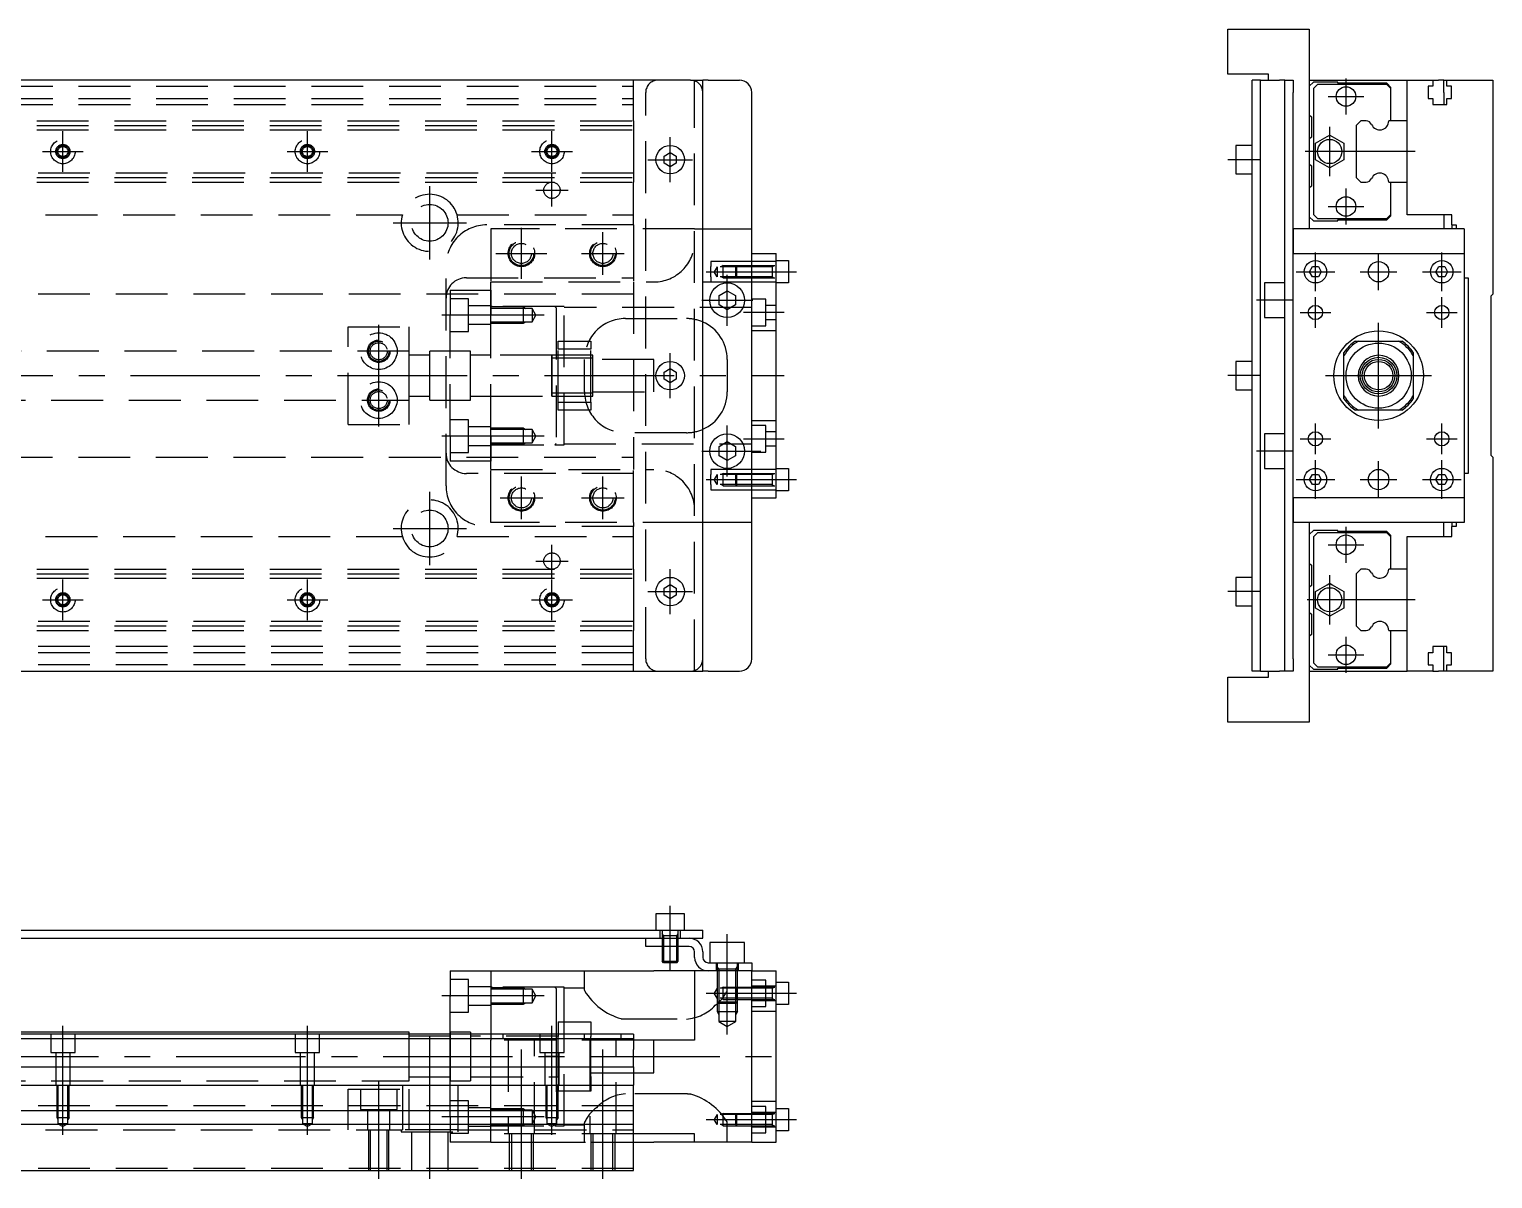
# Model space of a CAD drawing. Extents: x -94 to 671, y -24 to 282.
# Drawn here: x 311.7 to 670.8, y -2 to 280.1 of the extents above; entities that cross this region are included whole.
import ezdxf

# ---------------------------------------------------------------- set-up
doc = ezdxf.new("R2010")
doc.units = 0
doc.linetypes.add('CENTER', pattern=[50.8, 31.75, -6.35, 6.35, -6.35])
doc.linetypes.add('DASHED', pattern=[19.05, 12.7, -6.35])
doc.layers.get('0').update_dxf_attribs({"linetype": 'CONTINUOUS'})
doc.layers.add('CENTER', color=1, linetype='CENTER')

msp = doc.modelspace()

# ---------------------------------------------------------------- linework, layer by layer
at = {"color": 7, "linetype": 'CONTINUOUS'}
for p, q in [((605.82, 269.07), (605.82, 280.07)), ((605.82, 280.07), (625.82, 280.07)), ((625.82, 280.07), (625.82, 231.07)), ((474, 267.57), (-14, 267.57)), ((474, 267.57), (477, 267.57)), ((477, 264.57), (477, 267.57)), ((478.33, 267.57), (477, 267.57)), ((478.33, 267.57), (486, 267.57)), ((615.82, 269.07), (605.82, 269.07)), ((613.82, 267.57), (611.82, 267.57)), ((611.82, 264.57), (611.82, 267.57)), ((613.82, 267.57), (617.15, 267.57)), ((613.82, 264.57), (613.82, 267.57)), ((615.82, 267.57), (615.82, 269.07)), ((617.15, 267.57), (618.49, 267.57)), ((619.82, 267.57), (618.49, 267.57)), ((619.82, 267.57), (621.82, 267.57)), ((619.82, 264.57), (619.82, 267.57)), ((621.82, 267.57), (621.82, 264.57)), ((625.82, 267.57), (649.82, 267.57)), ((626.81, 267.07), (625.82, 266.08)), ((632.82, 267.07), (626.81, 267.07)), ((627.81, 266.52), (626.82, 265.53)), ((644.82, 266.52), (627.81, 266.52)), ((632.82, 266.82), (632.82, 267.07)), ((644.82, 266.82), (632.82, 266.82)), ((645.82, 265.82), (644.82, 266.82)), ((645.82, 265.52), (644.82, 266.52)), ((645.82, 265.52), (645.82, 265.82)), ((649.82, 267.57), (656.12, 267.57)), ((649.82, 257.57), (649.82, 267.57)), ((656.12, 266.07), (654.97, 266.07)), ((654.97, 266.07), (654.97, 263.07)), ((656.12, 267.57), (656.12, 266.07)), ((656.12, 267.57), (657.49, 267.57)), ((658.82, 267.57), (657.49, 267.57)), ((658.82, 267.57), (659.52, 267.57)), ((658.82, 264.57), (658.82, 267.57)), ((659.52, 267.57), (670.82, 267.57)), ((659.52, 266.07), (659.52, 267.57)), ((660.67, 266.07), (659.52, 266.07)), ((660.67, 263.07), (660.67, 266.07)), ((670.82, 267.57), (670.82, 215.07)), ((477, 125.57), (477, 264.57)), ((489, 125.57), (489, 264.57)), ((611.82, 125.57), (611.82, 264.57)), ((613.82, 125.57), (613.82, 264.57)), ((619.82, 125.57), (619.82, 264.57)), ((621.82, 231.07), (621.82, 264.57)), ((626.82, 265.53), (626.82, 234.61)), ((645.82, 257.57), (645.82, 265.52)), ((654.97, 263.07), (656.12, 263.07)), ((656.12, 263.07), (656.12, 261.57)), ((658.82, 264.57), (658.82, 261.57)), ((659.52, 263.07), (660.67, 263.07)), ((659.52, 261.57), (659.52, 263.07)), ((625.82, 259.07), (626.32, 258.57)), ((626.32, 258.57), (626.32, 253.57)), ((656.12, 261.57), (659.52, 261.57)), ((638.44, 257.57), (637.32, 256.45)), ((637.32, 256.45), (637.32, 243.69)), ((639.73, 257.57), (638.44, 257.57)), ((649.82, 257.57), (645.31, 257.57)), ((649.82, 242.57), (649.82, 257.57)), ((649.82, 242.57), (649.82, 257.57)), ((607.82, 251.57), (607.82, 248.07)), ((611.82, 251.57), (607.82, 251.57)), ((626.32, 253.57), (625.82, 253.07)), ((627.32, 252.09), (627.91, 252.43)), ((627.32, 251.41), (627.32, 252.09)), ((627.32, 248.73), (627.32, 251.41)), ((627.91, 252.43), (630.23, 253.76)), ((630.23, 253.76), (630.82, 254.11)), ((630.82, 254.11), (631.41, 253.76)), ((631.41, 253.76), (633.72, 252.43)), ((633.72, 252.43), (634.31, 252.09)), ((634.31, 252.09), (634.31, 251.41)), ((634.31, 251.41), (634.31, 248.73)), ((467.5, 248.94), (469, 249.8)), ((467.5, 247.2), (467.5, 248.94)), ((469, 249.8), (470.5, 248.94)), ((470.5, 248.94), (470.5, 247.2)), ((607.82, 248.07), (607.82, 244.57)), ((627.32, 248.05), (627.32, 248.73)), ((627.91, 247.71), (627.32, 248.05)), ((634.31, 248.05), (633.72, 247.71)), ((634.31, 248.73), (634.31, 248.05)), ((469, 246.34), (467.5, 247.2)), ((470.5, 247.2), (469, 246.34)), ((607.82, 244.57), (611.82, 244.57)), ((625.82, 247.07), (626.32, 246.57)), ((626.32, 246.57), (626.32, 241.57)), ((630.23, 246.38), (627.91, 247.71)), ((630.82, 246.03), (630.23, 246.38)), ((631.41, 246.38), (630.82, 246.03)), ((633.72, 247.71), (631.41, 246.38)), ((626.32, 241.57), (625.82, 241.07)), ((637.32, 243.69), (638.44, 242.57)), ((638.44, 242.57), (639.73, 242.57)), ((645.31, 242.57), (649.82, 242.57)), ((645.82, 234.62), (645.82, 242.57)), ((649.82, 234.57), (649.82, 242.57)), ((625.82, 234.06), (626.81, 233.07)), ((626.82, 234.61), (627.81, 233.62)), ((627.81, 233.62), (644.82, 233.62)), ((644.82, 233.62), (645.82, 234.62)), ((644.82, 233.32), (645.82, 234.32)), ((645.82, 234.32), (645.82, 234.62)), ((660.82, 234.57), (649.82, 234.57)), ((658.82, 234.57), (658.82, 231.07)), ((660.82, 232.07), (660.82, 234.57)), ((663.82, 231.07), (621.82, 231.07)), ((621.82, 225.07), (621.82, 231.07)), ((621.82, 231.07), (621.82, 225.07)), ((626.81, 233.07), (632.82, 233.07)), ((632.82, 233.32), (644.82, 233.32)), ((632.82, 233.07), (632.82, 233.32)), ((660.82, 232.07), (661.82, 232.07)), ((660.82, 232.07), (660.82, 231.07)), ((661.82, 232.07), (661.82, 231.07)), ((663.82, 231.07), (663.82, 225.07)), ((489, 225.07), (495, 225.07)), ((495, 165.07), (495, 225.07)), ((495, 223.32), (498, 223.32)), ((498, 223.32), (498, 217.82)), ((621.82, 165.07), (621.82, 225.07)), ((621.82, 225.07), (663.82, 225.07)), ((663.82, 225.07), (663.82, 165.07)), ((625.88, 220.57), (626.6, 221.82)), ((626.6, 219.32), (625.88, 220.57)), ((626.6, 221.82), (628.04, 221.82)), ((628.04, 219.32), (626.6, 219.32)), ((628.04, 221.82), (628.76, 220.57)), ((628.76, 220.57), (628.04, 219.32)), ((656.88, 220.57), (657.6, 221.82)), ((657.6, 219.32), (656.88, 220.57)), ((657.6, 221.82), (659.04, 221.82)), ((659.04, 219.32), (657.6, 219.32)), ((659.04, 221.82), (659.76, 220.57)), ((659.76, 220.57), (659.04, 219.32)), ((663.82, 219.07), (664.82, 219.07)), ((664.82, 219.07), (664.82, 171.07)), ((481, 214.72), (483, 215.88)), ((483, 215.88), (485, 214.72)), ((498, 217.82), (495, 217.82)), ((614.82, 217.82), (614.82, 213.57)), ((619.82, 217.82), (614.82, 217.82)), ((481, 212.42), (481, 214.72)), ((483, 211.26), (481, 212.42)), ((485, 212.42), (483, 211.26)), ((485, 214.72), (485, 212.42)), ((614.82, 213.57), (614.82, 209.32)), ((670.32, 214.57), (670.82, 215.07)), ((670.32, 214.57), (670.32, 175.57)), ((614.82, 209.32), (619.82, 209.32)), ((637.15, 203.57), (637.91, 203.57)), ((637.91, 203.57), (647.73, 203.57)), ((647.73, 203.57), (648.49, 203.57)), ((607.82, 198.57), (607.82, 195.07)), ((611.82, 198.57), (607.82, 198.57)), ((634.32, 199.98), (634.32, 200.74)), ((634.32, 190.16), (634.32, 199.98)), ((651.32, 200.74), (651.32, 199.98)), ((651.32, 199.98), (651.32, 190.16)), ((467.5, 195.94), (469, 196.8)), ((467.5, 194.2), (467.5, 195.94)), ((469, 193.34), (467.5, 194.2)), ((469, 196.8), (470.5, 195.94)), ((470.5, 194.2), (469, 193.34)), ((470.5, 195.94), (470.5, 194.2)), ((607.82, 195.07), (607.82, 191.57)), ((607.82, 191.57), (611.82, 191.57)), ((634.32, 189.4), (634.32, 190.16)), ((651.32, 190.16), (651.32, 189.4)), ((637.91, 186.57), (637.15, 186.57)), ((647.73, 186.57), (637.91, 186.57)), ((648.49, 186.57), (647.73, 186.57)), ((619.82, 180.82), (614.82, 180.82)), ((614.82, 180.82), (614.82, 176.57)), ((481, 177.72), (483, 178.88)), ((481, 175.42), (481, 177.72)), ((483, 178.88), (485, 177.72)), ((485, 177.72), (485, 175.42)), ((614.82, 176.57), (614.82, 172.32)), ((483, 174.26), (481, 175.42)), ((485, 175.42), (483, 174.26)), ((670.82, 175.07), (670.32, 175.57)), ((670.82, 175.07), (670.82, 122.57)), ((495, 172.32), (498, 172.32)), ((498, 172.32), (498, 166.82)), ((614.82, 172.32), (619.82, 172.32)), ((625.88, 169.57), (626.6, 170.82)), ((626.6, 168.32), (625.88, 169.57)), ((626.6, 170.82), (628.04, 170.82)), ((628.04, 170.82), (628.76, 169.57)), ((628.76, 169.57), (628.04, 168.32)), ((656.88, 169.57), (657.6, 170.82)), ((657.6, 168.32), (656.88, 169.57)), ((657.6, 170.82), (659.04, 170.82)), ((659.04, 170.82), (659.76, 169.57)), ((659.76, 169.57), (659.04, 168.32)), ((664.82, 171.07), (663.82, 171.07)), ((498, 166.82), (495, 166.82)), ((628.04, 168.32), (626.6, 168.32)), ((659.04, 168.32), (657.6, 168.32)), ((489, 165.07), (495, 165.07)), ((663.82, 165.07), (621.82, 165.07)), ((621.82, 159.07), (621.82, 165.07)), ((621.82, 165.07), (621.82, 159.07)), ((663.82, 165.07), (663.82, 159.07)), ((621.82, 125.57), (621.82, 159.07)), ((663.82, 159.07), (621.82, 159.07)), ((625.82, 159.07), (625.82, 110.07)), ((658.82, 155.57), (658.82, 159.07)), ((660.82, 159.07), (660.82, 158.07)), ((660.82, 155.57), (660.82, 158.07)), ((661.82, 158.07), (660.82, 158.07)), ((661.82, 159.07), (661.82, 158.07)), ((626.81, 157.07), (625.82, 156.08)), ((632.82, 157.07), (626.81, 157.07)), ((627.81, 156.52), (626.82, 155.53)), ((626.82, 155.53), (626.82, 124.61)), ((644.82, 156.52), (627.81, 156.52)), ((632.82, 156.82), (632.82, 157.07)), ((644.82, 156.82), (632.82, 156.82)), ((645.82, 155.82), (644.82, 156.82)), ((645.82, 155.52), (644.82, 156.52)), ((645.82, 155.52), (645.82, 155.82)), ((645.82, 147.57), (645.82, 155.52)), ((649.82, 155.57), (660.82, 155.57)), ((649.82, 147.57), (649.82, 155.57)), ((625.82, 149.07), (626.32, 148.57)), ((626.32, 148.57), (626.32, 143.57)), ((638.44, 147.57), (637.32, 146.45)), ((639.73, 147.57), (638.44, 147.57)), ((649.82, 147.57), (645.31, 147.57)), ((649.82, 132.57), (649.82, 147.57)), ((649.82, 132.57), (649.82, 147.57)), ((467.5, 142.94), (469, 143.8)), ((469, 143.8), (470.5, 142.94)), ((607.82, 145.57), (607.82, 142.07)), ((611.82, 145.57), (607.82, 145.57)), ((627.91, 142.43), (630.23, 143.76)), ((630.23, 143.76), (630.82, 144.11)), ((630.82, 144.11), (631.41, 143.76)), ((631.41, 143.76), (633.72, 142.43)), ((637.32, 146.45), (637.32, 133.69)), ((467.5, 141.2), (467.5, 142.94)), ((469, 140.34), (467.5, 141.2)), ((470.5, 141.2), (469, 140.34)), ((470.5, 142.94), (470.5, 141.2)), ((607.82, 142.07), (607.82, 138.57)), ((626.32, 143.57), (625.82, 143.07)), ((627.32, 142.09), (627.91, 142.43)), ((627.32, 141.41), (627.32, 142.09)), ((627.32, 138.73), (627.32, 141.41)), ((633.72, 142.43), (634.31, 142.09)), ((634.31, 142.09), (634.31, 141.41)), ((634.31, 141.41), (634.31, 138.73)), ((607.82, 138.57), (611.82, 138.57)), ((625.82, 137.07), (626.32, 136.57)), ((626.32, 136.57), (626.32, 131.57)), ((627.32, 138.05), (627.32, 138.73)), ((627.91, 137.71), (627.32, 138.05)), ((630.23, 136.38), (627.91, 137.71)), ((633.72, 137.71), (631.41, 136.38)), ((634.31, 138.05), (633.72, 137.71)), ((634.31, 138.73), (634.31, 138.05)), ((630.82, 136.03), (630.23, 136.38)), ((631.41, 136.38), (630.82, 136.03)), ((637.32, 133.69), (638.44, 132.57)), ((626.32, 131.57), (625.82, 131.07)), ((638.44, 132.57), (639.73, 132.57)), ((645.31, 132.57), (649.82, 132.57)), ((645.82, 124.62), (645.82, 132.57)), ((649.82, 122.57), (649.82, 132.57)), ((656.12, 127.07), (654.97, 127.07)), ((654.97, 127.07), (654.97, 124.07)), ((656.12, 128.57), (656.12, 127.07)), ((659.52, 128.57), (656.12, 128.57)), ((658.82, 125.57), (658.82, 128.57)), ((659.52, 127.07), (659.52, 128.57)), ((660.67, 127.07), (659.52, 127.07)), ((660.67, 124.07), (660.67, 127.07)), ((-14, 122.57), (474, 122.57)), ((474, 122.57), (477, 122.57)), ((477, 122.57), (477, 125.57)), ((478.33, 122.57), (477, 122.57)), ((478.33, 122.57), (486, 122.57)), ((611.82, 122.57), (611.82, 125.57)), ((613.82, 122.57), (611.82, 122.57)), ((613.82, 122.57), (613.82, 125.57)), ((613.82, 122.57), (617.15, 122.57)), ((615.82, 121.07), (615.82, 122.57)), ((617.15, 122.57), (618.49, 122.57)), ((619.82, 122.57), (618.49, 122.57)), ((619.82, 122.57), (619.82, 125.57)), ((621.82, 122.57), (619.82, 122.57)), ((621.82, 125.57), (621.82, 122.57)), ((625.82, 124.06), (626.81, 123.07)), ((625.82, 122.57), (649.82, 122.57)), ((626.81, 123.07), (632.82, 123.07)), ((626.82, 124.61), (627.81, 123.62)), ((627.81, 123.62), (644.82, 123.62)), ((632.82, 123.32), (644.82, 123.32)), ((632.82, 123.07), (632.82, 123.32)), ((644.82, 123.62), (645.82, 124.62)), ((644.82, 123.32), (645.82, 124.32)), ((645.82, 124.32), (645.82, 124.62)), ((656.12, 122.57), (649.82, 122.57)), ((654.97, 124.07), (656.12, 124.07)), ((656.12, 124.07), (656.12, 122.57)), ((656.12, 122.57), (657.49, 122.57)), ((658.82, 122.57), (657.49, 122.57)), ((658.82, 122.57), (658.82, 125.57)), ((659.52, 122.57), (658.82, 122.57)), ((659.52, 122.57), (659.52, 124.07)), ((659.52, 124.07), (660.67, 124.07)), ((670.82, 122.57), (659.52, 122.57)), ((605.82, 110.07), (605.82, 121.07)), ((605.82, 121.07), (615.82, 121.07)), ((625.82, 110.07), (605.82, 110.07)), ((472.5, 63), (465.5, 63)), ((465.5, 63), (465.5, 59)), ((472.5, 59), (472.5, 63)), ((305, 59), (474, 59)), ((474, 59), (477, 59)), ((477, 57), (477, 59)), ((305, 57), (466, 57)), ((463, 55), (463, 57)), ((466, 55), (463, 55)), ((466, 57), (473.67, 57)), ((466, 57), (473.67, 57)), ((473.67, 55), (466, 55)), ((467, 55), (467, 51.38)), ((471, 51.38), (471, 55)), ((473.67, 57), (474, 57)), ((474, 57), (477, 57)), ((478.75, 56), (478.75, 51)), ((487.25, 56), (478.75, 56)), ((487.25, 51), (487.25, 56)), ((467, 51.38), (471, 51.38)), ((467.38, 51), (467, 51.38)), ((470.62, 51), (467.38, 51)), ((470.62, 51), (471, 51.38)), ((475, 52.33), (475, 53.67)), ((477, 53.67), (477, 52.33)), ((478.33, 51), (486, 51)), ((486, 51), (489, 51)), ((489, 51), (489, 49)), ((415, 49), (415.34, 49)), ((415, 49), (415, 42.75)), ((415.34, 49), (424.66, 49)), ((424.66, 49), (425, 49)), ((425, 49), (425, 33.5)), ((425, 49), (465, 49)), ((475, 49), (465, 49)), ((475, 49), (475, 32)), ((478.33, 49), (475, 49)), ((486, 49), (478.33, 49)), ((486, 49), (478.33, 49)), ((489, 49), (486, 49)), ((489, 49), (486, 49)), ((489, 7), (489, 49)), ((489, 49), (495, 49)), ((495, 7), (495, 49)), ((495, 46.25), (498, 46.25)), ((498, 46.25), (498, 40.75)), ((415, 33.5), (415, 42.75)), ((498, 40.75), (495, 40.75)), ((405, 34), (300.5, 34)), ((460, 33.5), (300.5, 33.5)), ((300.5, 32.38), (460, 32.38)), ((405, 33.5), (405, 34)), ((460, 33.5), (460, 32.38)), ((460, 32.38), (460, 31.09)), ((475, 32), (460, 32)), ((460, 32), (460, 31.09)), ((460, 31.09), (460, 29.72)), ((460, 31.09), (460, 29.72)), ((460, 25.5), (460, 29.72)), ((460, 25.5), (460, 29.72)), ((300.5, 25.5), (460, 25.5)), ((460, 25.5), (460, 21)), ((460, 25.5), (460, 21)), ((0, 21), (460, 21)), ((460, 14.7), (460, 21)), ((460, 14.7), (460, 21)), ((460, 14.7), (0, 14.7)), ((460, 11.3), (460, 14.7)), ((460, 7), (460, 14.7)), ((495, 15.25), (498, 15.25)), ((498, 15.25), (498, 9.75)), ((460, 11.3), (0, 11.3)), ((460, 0), (460, 11.3)), ((475, 9), (460, 9)), ((475, 7), (475, 9)), ((498, 9.75), (495, 9.75)), ((460, 7), (465, 7)), ((475, 7), (465, 7)), ((489, 7), (475, 7)), ((489, 7), (495, 7)), ((0, 0), (460, 0))]:
    msp.add_line(p, q, dxfattribs=at)
at = {"color": 3, "linetype": 'DASHED'}
for p, q in [((0, 266.07), (460, 266.07)), ((460, 257.57), (460, 267.57)), ((475, 122.57), (475, 267.57)), ((0, 263.07), (460, 263.07)), ((463, 125.57), (463, 264.57)), ((0, 261.57), (460, 261.57)), ((275.5, 257.57), (460, 257.57)), ((275.5, 256.45), (460, 256.45)), ((275.5, 255.37), (460, 255.37)), ((460, 257.57), (460, 256.45)), ((460, 256.45), (460, 243.69)), ((460, 244.77), (275.5, 244.77)), ((275.5, 243.69), (460, 243.69)), ((275.5, 242.57), (460, 242.57)), ((460, 243.69), (460, 242.57)), ((460, 234.57), (460, 242.57)), ((296.71, 234.57), (403.29, 234.57)), ((416.71, 234.57), (460, 234.57)), ((460, 232.07), (460, 234.57)), ((460, 232.07), (424, 232.07)), ((475, 231.07), (425, 231.07)), ((425, 231.07), (425, 218.07)), ((460, 232.07), (460, 231.07)), ((460, 231.07), (460, 218.07)), ((475, 231.07), (477, 231.07)), ((477, 231.07), (489, 231.07)), ((489, 223.07), (479, 223.07)), ((479, 223.07), (479, 221.82)), ((495, 223.07), (489, 223.07)), ((414, 168.07), (414, 222.07)), ((419, 219.07), (460, 219.07)), ((479, 219.32), (479, 221.82)), ((479, 219.32), (479, 218.07)), ((480.5, 221.8), (479.79, 220.57)), ((480.5, 219.34), (479.79, 220.57)), ((494, 221.8), (480.5, 221.8)), ((480.5, 221.8), (480.5, 219.34)), ((494, 219.34), (480.5, 219.34)), ((482, 222.07), (481.53, 221.8)), ((482, 219.07), (481.53, 219.34)), ((482, 222.07), (495, 222.07)), ((482, 219.07), (482, 222.07)), ((482, 219.07), (495, 219.07)), ((485, 221.8), (485.27, 222.07)), ((485, 221.8), (485, 219.34)), ((485, 219.34), (485.27, 219.07)), ((485.27, 222.07), (485.27, 219.07)), ((494, 221.8), (494.47, 222.07)), ((494, 222.07), (494, 219.07)), ((494, 219.34), (494.47, 219.07)), ((415, 216.07), (415, 209.82)), ((415, 216.07), (415.34, 216.07)), ((415.34, 216.07), (424.66, 216.07)), ((424.66, 216.07), (425, 216.07)), ((425, 218.07), (465, 218.07)), ((425, 209.82), (425, 218.07)), ((425, 216.07), (425, 209.82)), ((460, 218.07), (460, 172.07)), ((477, 218.07), (489, 218.07)), ((479, 218.07), (489, 218.07)), ((489, 218.07), (495, 218.07)), ((460, 215.07), (76.14, 215.07)), ((419.5, 213.92), (415, 213.92)), ((419.5, 205.92), (419.5, 213.92)), ((425, 212.17), (419.5, 212.17)), ((425.3, 212.07), (425, 212.07)), ((431.15, 211.92), (425, 211.92)), ((431.15, 211.92), (425, 211.92)), ((440.66, 212.07), (425.3, 212.07)), ((440.66, 212.07), (425.3, 212.07)), ((433, 211.92), (431.15, 211.92)), ((433, 207.92), (433, 211.92)), ((433, 211.92), (433.61, 211.57)), ((441, 211.73), (440.66, 212.07)), ((443, 212.07), (440.66, 212.07)), ((443, 178.07), (443, 212.07)), ((492.5, 213.82), (489, 213.82)), ((492.5, 207.32), (492.5, 213.82)), ((495, 212.32), (492.5, 212.32)), ((415, 180.32), (415, 209.82)), ((431.5, 211.57), (425, 211.57)), ((425, 180.32), (425, 209.82)), ((425, 180.32), (425, 209.82)), ((425, 208.27), (431.5, 208.27)), ((433, 211.57), (431.5, 211.57)), ((431.5, 208.27), (433, 208.27)), ((435.1, 211.57), (433, 211.57)), ((433, 207.92), (433.61, 208.27)), ((433, 208.27), (435.1, 208.27)), ((435.1, 211.57), (435.1, 209.92)), ((436.05, 209.92), (435.1, 211.57)), ((435.1, 209.92), (435.1, 208.27)), ((435.1, 208.27), (436.05, 209.92)), ((441, 211.73), (441, 178.41)), ((489, 211.82), (443, 211.82)), ((458, 209.07), (473, 209.07)), ((492.5, 208.82), (495, 208.82)), ((390, 207.07), (405, 207.07)), ((390, 183.07), (390, 207.07)), ((405, 201.07), (405, 207.07)), ((415, 205.92), (419.5, 205.92)), ((419.5, 207.67), (425, 207.67)), ((425, 207.92), (431.15, 207.92)), ((425, 207.92), (431.15, 207.92)), ((431.15, 207.92), (433, 207.92)), ((489, 207.32), (492.5, 207.32)), ((495, 206.07), (489, 206.07)), ((441.5, 203.57), (449.5, 203.57)), ((441.5, 201.57), (441.5, 203.57)), ((449.5, 201.57), (441.5, 201.57)), ((441.5, 188.57), (441.5, 201.57)), ((449.5, 203.57), (449.5, 201.57)), ((449.5, 188.57), (449.5, 201.57)), ((405, 201.07), (260, 201.07)), ((405, 195.07), (405, 201.07)), ((410, 200.07), (405, 200.07)), ((410, 198.39), (410, 201.07)), ((420, 201.07), (410, 201.07)), ((410, 195.07), (410, 198.39)), ((420, 195.07), (420, 201.07)), ((425, 200.07), (420, 200.07)), ((440.01, 200.07), (425, 200.07)), ((441, 200.07), (440, 200.07)), ((440, 190.07), (440, 200.07)), ((440, 200.07), (440, 199.51)), ((440, 199.51), (440, 200.07)), ((440, 199.32), (440, 200.07)), ((440, 199.51), (440, 190.63)), ((441, 199.32), (440, 199.32)), ((440, 199.32), (440, 190.82)), ((442.05, 200.07), (441, 200.07)), ((442, 199.32), (441, 199.32)), ((444.5, 199.32), (442, 199.32)), ((444.5, 200.07), (442.05, 200.07)), ((449.5, 200.07), (444.5, 200.07)), ((449.5, 199.32), (444.5, 199.32)), ((448, 191.07), (448, 199.07)), ((450, 200.07), (449.5, 200.07)), ((450, 199.32), (449.5, 199.32)), ((450, 195.07), (450, 200.07)), ((465, 199.07), (450, 199.07)), ((465, 195.07), (465, 199.07)), ((483, 199.07), (483, 191.07)), ((405, 189.07), (405, 195.07)), ((410, 191.75), (410, 195.07)), ((420, 189.07), (420, 195.07)), ((450, 190.07), (450, 195.07)), ((465, 191.07), (465, 195.07)), ((410, 189.07), (410, 191.75)), ((440, 190.82), (441, 190.82)), ((440, 190.07), (440, 190.82)), ((440, 190.63), (440, 190.07)), ((440, 190.07), (440, 190.63)), ((441, 190.82), (442, 190.82)), ((442, 190.82), (444.5, 190.82)), ((444.5, 190.82), (449.5, 190.82)), ((449.5, 190.82), (450, 190.82)), ((450, 191.07), (465, 191.07)), ((260, 189.07), (405, 189.07)), ((405, 190.07), (410, 190.07)), ((405, 183.07), (405, 189.07)), ((410, 189.07), (420, 189.07)), ((420, 190.07), (425, 190.07)), ((425, 190.07), (440.01, 190.07)), ((440, 190.07), (441, 190.07)), ((441, 190.07), (442.05, 190.07)), ((441.5, 188.57), (449.5, 188.57)), ((441.5, 186.57), (441.5, 188.57)), ((442.05, 190.07), (444.5, 190.07)), ((444.5, 190.07), (449.5, 190.07)), ((449.5, 190.07), (450, 190.07)), ((449.5, 188.57), (449.5, 186.57)), ((419.5, 184.22), (415, 184.22)), ((419.5, 176.22), (419.5, 184.22)), ((449.5, 186.57), (441.5, 186.57)), ((489, 184.07), (495, 184.07)), ((390, 183.07), (405, 183.07)), ((415, 180.32), (415, 174.07)), ((425, 182.47), (419.5, 182.47)), ((431.15, 182.22), (425, 182.22)), ((431.15, 182.22), (425, 182.22)), ((431.5, 181.87), (425, 181.87)), ((425, 180.32), (425, 174.07)), ((425, 172.07), (425, 180.32)), ((433, 182.22), (431.15, 182.22)), ((433, 181.87), (431.5, 181.87)), ((433, 178.22), (433, 182.22)), ((433, 182.22), (433.61, 181.87)), ((435.1, 181.87), (433, 181.87)), ((435.1, 181.87), (435.1, 180.22)), ((436.05, 180.22), (435.1, 181.87)), ((435.1, 180.22), (435.1, 178.57)), ((435.1, 178.57), (436.05, 180.22)), ((473, 181.07), (458, 181.07)), ((492.5, 182.82), (489, 182.82)), ((492.5, 176.32), (492.5, 182.82)), ((495, 181.32), (492.5, 181.32)), ((415, 176.22), (419.5, 176.22)), ((419.5, 177.97), (425, 177.97)), ((425, 178.57), (431.5, 178.57)), ((425, 178.22), (431.15, 178.22)), ((425, 178.22), (431.15, 178.22)), ((425, 178.07), (425.3, 178.07)), ((425.3, 178.07), (440.66, 178.07)), ((425.3, 178.07), (440.66, 178.07)), ((431.15, 178.22), (433, 178.22)), ((431.5, 178.57), (433, 178.57)), ((433, 178.22), (433.61, 178.57)), ((433, 178.57), (435.1, 178.57)), ((440.66, 178.07), (441, 178.41)), ((440.66, 178.07), (443, 178.07)), ((443, 178.32), (489, 178.32)), ((489, 176.32), (492.5, 176.32)), ((492.5, 177.82), (495, 177.82)), ((76.14, 175.07), (460, 175.07)), ((415.34, 174.07), (415, 174.07)), ((424.66, 174.07), (415.34, 174.07)), ((425, 174.07), (424.66, 174.07)), ((460, 171.07), (419, 171.07)), ((425, 172.07), (465, 172.07)), ((425, 159.07), (425, 172.07)), ((460, 159.07), (460, 172.07)), ((489, 172.07), (479, 172.07)), ((479, 172.07), (479, 170.82)), ((479, 168.32), (479, 170.82)), ((480.5, 170.8), (479.79, 169.57)), ((480.5, 168.34), (479.79, 169.57)), ((494, 170.8), (480.5, 170.8)), ((480.5, 170.8), (480.5, 168.34)), ((482, 171.07), (481.53, 170.8)), ((482, 171.07), (495, 171.07)), ((482, 168.07), (482, 171.07)), ((485, 170.8), (485.27, 171.07)), ((485, 170.8), (485, 168.34)), ((485.27, 171.07), (485.27, 168.07)), ((495, 172.07), (489, 172.07)), ((494, 170.8), (494.47, 171.07)), ((494, 171.07), (494, 168.07)), ((479, 168.32), (479, 167.07)), ((479, 167.07), (489, 167.07)), ((494, 168.34), (480.5, 168.34)), ((482, 168.07), (481.53, 168.34)), ((482, 168.07), (495, 168.07)), ((485, 168.34), (485.27, 168.07)), ((489, 167.07), (495, 167.07)), ((494, 168.34), (494.47, 168.07)), ((460, 158.07), (424, 158.07)), ((475, 159.07), (425, 159.07)), ((460, 159.07), (460, 158.07)), ((460, 155.57), (460, 158.07)), ((477, 159.07), (475, 159.07)), ((489, 159.07), (477, 159.07)), ((296.71, 155.57), (403.29, 155.57)), ((416.71, 155.57), (460, 155.57)), ((460, 147.57), (460, 155.57)), ((275.5, 147.57), (460, 147.57)), ((460, 147.57), (460, 146.45)), ((275.5, 146.45), (460, 146.45)), ((275.5, 145.37), (460, 145.37)), ((460, 146.45), (460, 133.69)), ((460, 134.77), (275.5, 134.77)), ((275.5, 133.69), (460, 133.69)), ((460, 133.69), (460, 132.57)), ((275.5, 132.57), (460, 132.57)), ((460, 122.57), (460, 132.57)), ((460, 128.57), (0, 128.57)), ((460, 127.07), (0, 127.07)), ((460, 124.07), (0, 124.07)), ((466.5, 59), (466.5, 57)), ((467, 59), (467, 57.6)), ((467.38, 57.6), (467, 58.26)), ((471, 57.6), (467, 57.6)), ((471, 57.6), (467, 57.6)), ((469, 57.6), (467, 57.6)), ((467, 57.6), (467, 57.6)), ((467, 57.6), (467, 57)), ((467, 57.6), (467, 57.59)), ((467.38, 57.6), (467.38, 57)), ((470.62, 57.6), (471, 58.26)), ((470.62, 57), (470.62, 57.6)), ((471, 57.6), (471, 59)), ((471, 57), (471, 57.6)), ((471, 57.6), (471, 57.6)), ((471, 57.59), (471, 57.6)), ((471.5, 57), (471.5, 59)), ((467, 57), (467, 55)), ((467, 57), (467, 55)), ((467.38, 57), (467.38, 55)), ((470.62, 55), (470.62, 57)), ((471, 55), (471, 57)), ((471, 55), (471, 57)), ((480.25, 51), (480.25, 49)), ((480.5, 51), (480.5, 49.4)), ((485.5, 49.4), (485.5, 51)), ((485.75, 49), (485.75, 51)), ((419.5, 46.85), (415, 46.85)), ((419.5, 38.85), (419.5, 46.85)), ((448, 44.27), (448, 49)), ((480.9, 49.4), (480.5, 50.09)), ((483, 49.4), (480.5, 49.4)), ((485.5, 49.4), (480.5, 49.4)), ((485.5, 49.4), (480.5, 49.4)), ((480.5, 49.4), (480.5, 49)), ((480.5, 49.4), (480.5, 49.4)), ((480.5, 49.4), (480.5, 49.39)), ((480.5, 49), (480.5, 39)), ((480.9, 49.4), (480.9, 49)), ((480.9, 49), (480.9, 41)), ((483, 44.27), (483, 49)), ((485.1, 49.4), (485.5, 50.09)), ((485.1, 49), (485.1, 49.4)), ((485.1, 41), (485.1, 49)), ((485.5, 49.4), (485.5, 49.4)), ((485.5, 49), (485.5, 49.4)), ((485.5, 49.39), (485.5, 49.4)), ((485.5, 41.4), (485.5, 49)), ((492.5, 46.75), (489, 46.75)), ((492.5, 43.5), (492.5, 46.75)), ((425, 45.1), (419.5, 45.1)), ((425.3, 45), (425, 45)), ((431.15, 44.85), (425, 44.85)), ((431.15, 44.85), (425, 44.85)), ((431.5, 44.5), (425, 44.5)), ((440.66, 45), (425.3, 45)), ((433, 44.85), (431.15, 44.85)), ((433, 44.5), (431.5, 44.5)), ((433, 40.85), (433, 44.85)), ((433, 44.85), (433.61, 44.5)), ((435.1, 44.5), (433, 44.5)), ((435.1, 44.5), (435.1, 42.85)), ((436.05, 42.85), (435.1, 44.5)), ((443, 45), (440.66, 45)), ((441, 44.66), (440.66, 45)), ((441, 44.66), (441, 33.5)), ((443, 33.5), (443, 45)), ((448, 44.75), (443, 44.75)), ((448, 44.27), (448.01, 44.16)), ((448.01, 44.16), (448.03, 44.04)), ((480.5, 44.73), (479.79, 43.5)), ((480.5, 42.27), (479.79, 43.5)), ((480.5, 44.73), (480.5, 42.27)), ((494, 44.73), (480.5, 44.73)), ((480.5, 44.73), (480.5, 42.27)), ((482, 45), (481.53, 44.73)), ((482, 45), (495, 45)), ((482, 42), (482, 45)), ((482.99, 44.15), (483, 44.27)), ((485, 44.73), (485.27, 45)), ((485, 44.73), (485, 42.27)), ((485.27, 45), (485.27, 42)), ((495, 45.25), (489, 45.25)), ((492.5, 40.25), (492.5, 43.5)), ((494, 44.73), (494.47, 45)), ((494, 45), (494, 42)), ((419.5, 40.6), (425, 40.6)), ((425, 41.2), (431.5, 41.2)), ((425, 40.85), (431.15, 40.85)), ((425, 40.85), (431.15, 40.85)), ((431.15, 40.85), (433, 40.85)), ((431.5, 41.2), (433, 41.2)), ((433, 40.85), (433.61, 41.2)), ((433, 41.2), (435.1, 41.2)), ((435.1, 42.85), (435.1, 41.2)), ((435.1, 41.2), (436.05, 42.85)), ((494, 42.27), (480.5, 42.27)), ((480.5, 41.4), (485.5, 41.4)), ((480.5, 41.4), (480.9, 41)), ((485.1, 41), (480.9, 41)), ((480.9, 41), (480.9, 39)), ((482, 42), (481.53, 42.27)), ((482, 42), (495, 42)), ((485, 42.27), (485.27, 42)), ((485.1, 41), (485.5, 41.4)), ((485.1, 39), (485.1, 41)), ((485.5, 39), (485.5, 41.4)), ((489, 41.75), (495, 41.75)), ((489, 40.25), (492.5, 40.25)), ((494, 42.27), (494.47, 42)), ((415, 38.85), (419.5, 38.85)), ((441.5, 36.5), (441.9, 36.5)), ((441.5, 36.5), (441.5, 33.5)), ((441.9, 36.5), (449.5, 36.5)), ((448.1, 36.5), (448.5, 36.5)), ((449.5, 36.5), (449.5, 33.5)), ((458, 37.2), (473, 37.2)), ((480.5, 39), (480.9, 38.31)), ((480.5, 39), (485.5, 39)), ((480.9, 39), (480.9, 36.57)), ((480.9, 36.57), (483, 35.36)), ((483, 36.57), (480.9, 36.57)), ((483, 35.36), (485.1, 36.57)), ((485.1, 36.57), (483, 36.57)), ((485.5, 39), (485.1, 38.31)), ((485.1, 36.57), (485.1, 39)), ((495, 39), (489, 39)), ((317, 33.5), (317, 29)), ((323, 29), (323, 33.5)), ((377, 33.5), (377, 29)), ((383, 29), (383, 33.5)), ((405, 22), (405, 33.5)), ((410, 33), (405, 33)), ((410, 23), (410, 33)), ((415, 33), (410, 33)), ((420, 34), (415, 34)), ((415, 34), (415, 22)), ((415, 21), (415, 33.5)), ((420, 34), (420, 22)), ((420.2, 33), (420.15, 33)), ((441.5, 33), (420.2, 33)), ((425, 33.5), (425, 32)), ((428, 32.38), (428, 33.5)), ((429.25, 32.38), (429.25, 9)), ((435.75, 9), (435.75, 32.38)), ((437, 33.5), (437, 29)), ((441, 33.5), (441, 32)), ((441.5, 33.5), (441.5, 32.91)), ((441.5, 32), (441.5, 32.91)), ((443, 29), (443, 33.5)), ((443, 29), (443, 33.5)), ((448, 32.38), (448, 33.5)), ((449.25, 32.38), (449.25, 9)), ((449.5, 33.5), (449.5, 32.91)), ((449.5, 32), (449.5, 32.91)), ((455.75, 9), (455.75, 32.38)), ((457, 32.38), (457, 33.5)), ((317, 29), (323, 29)), ((318.25, 29), (318.25, 21)), ((321.75, 21), (321.75, 29)), ((377, 29), (383, 29)), ((378.25, 29), (378.25, 21)), ((381.75, 21), (381.75, 29)), ((460, 32), (425, 32)), ((425, 21), (425, 32)), ((429.25, 32), (429.25, 9)), ((437, 29), (443, 29)), ((438.25, 29), (438.25, 21)), ((441, 32), (441, 11.34)), ((441.5, 23.09), (441.5, 32)), ((441.75, 21), (441.75, 29)), ((449.5, 23.09), (449.5, 32)), ((465, 32), (449.5, 32)), ((455.75, 9), (455.75, 32)), ((465, 24), (465, 32)), ((440, 28), (438.5, 28)), ((438.62, 28), (438.5, 28)), ((438.5, 28), (438.5, 27.99)), ((438.5, 28), (438.5, 28)), ((440, 28), (438.62, 28)), ((441.5, 28), (440, 28)), ((441.38, 28), (440, 28)), ((441.5, 28), (441.38, 28)), ((441.5, 27.99), (441.5, 28)), ((441.5, 28), (441.5, 28)), ((443, 11), (443, 28)), ((260, 22), (405, 22)), ((405, 23), (410, 23)), ((410, 23), (415, 23)), ((415, 22), (420, 22)), ((420.15, 23), (420.2, 23)), ((420.2, 23), (441.75, 23)), ((441.5, 23.09), (441.5, 19.5)), ((449.5, 24), (460, 24)), ((449.5, 23.09), (449.5, 19.5)), ((460, 24), (465, 24)), ((318.5, 21), (318.5, 15.25)), ((318.5, 21), (318.5, 15.25)), ((318.77, 21), (318.77, 15)), ((321.23, 15), (321.23, 21)), ((321.5, 15.25), (321.5, 21)), ((321.5, 15.25), (321.5, 21)), ((378.5, 21), (378.5, 15.25)), ((378.5, 21), (378.5, 15.25)), ((378.77, 21), (378.77, 15)), ((381.23, 15), (381.23, 21)), ((381.5, 15.25), (381.5, 21)), ((381.5, 15.25), (381.5, 21)), ((390, 20), (405, 20)), ((390, 14.7), (390, 20)), ((393, 20), (393, 15)), ((402, 15), (402, 20)), ((403.29, 21), (403.29, 10)), ((405, 14.7), (405, 20)), ((415, 14.7), (415, 21)), ((417, 9.5), (417, 21)), ((425, 14.7), (425, 21)), ((438.25, 21), (441.75, 21)), ((438.5, 21), (438.5, 15.25)), ((438.5, 21), (438.5, 15.25)), ((438.77, 21), (438.77, 15)), ((441.5, 21), (441, 21)), ((441.23, 15), (441.23, 21)), ((441.5, 15.25), (441.5, 21)), ((441.5, 15.25), (441.5, 21)), ((449.5, 19.5), (441.5, 19.5)), ((441.9, 19.5), (441.75, 19.5)), ((448.5, 19.5), (448.1, 19.5)), ((473, 18.8), (458, 18.8)), ((460, 15.85), (0, 15.85)), ((318.5, 15.25), (318.5, 14.7)), ((318.5, 14.7), (318.5, 13)), ((318.77, 15), (318.77, 13)), ((321.23, 13), (321.23, 15)), ((321.5, 14.7), (321.5, 15.25)), ((321.5, 13), (321.5, 14.7)), ((378.5, 15.25), (378.5, 14.7)), ((378.5, 14.7), (378.5, 13)), ((378.77, 15), (378.77, 13)), ((381.23, 13), (381.23, 15)), ((381.5, 14.7), (381.5, 15.25)), ((381.5, 13), (381.5, 14.7)), ((390, 11.3), (390, 14.7)), ((393, 15), (402, 15)), ((394.75, 15), (394.75, 10)), ((400.25, 10), (400.25, 15)), ((405, 11.3), (405, 14.7)), ((419.5, 17.15), (415, 17.15)), ((415, 13.25), (415, 14.7)), ((419.5, 9.15), (419.5, 17.15)), ((425, 15.4), (419.5, 15.4)), ((431.15, 15.15), (425, 15.15)), ((431.15, 15.15), (425, 15.15)), ((431.5, 14.8), (425, 14.8)), ((425, 11.3), (425, 14.7)), ((433, 15.15), (431.15, 15.15)), ((433, 14.8), (431.5, 14.8)), ((433, 11.15), (433, 15.15)), ((433, 15.15), (433.61, 14.8)), ((435.1, 14.8), (433, 14.8)), ((435.1, 14.8), (435.1, 13.15)), ((436.05, 13.15), (435.1, 14.8)), ((438.5, 15.25), (438.5, 14.7)), ((438.5, 14.7), (438.5, 13)), ((438.77, 15), (438.77, 13)), ((441.23, 13), (441.23, 15)), ((441.5, 14.7), (441.5, 15.25)), ((441.5, 13), (441.5, 14.7)), ((489, 17), (495, 17)), ((492.5, 15.75), (489, 15.75)), ((492.5, 12.5), (492.5, 15.75)), ((318.5, 13), (321.5, 13)), ((318.5, 13), (318.77, 12.53)), ((318.77, 13), (318.77, 11.5)), ((321.23, 11.5), (318.77, 11.5)), ((318.77, 11.5), (320, 10.79)), ((321.23, 11.5), (320, 10.79)), ((321.23, 11.5), (321.23, 13)), ((321.5, 13), (321.23, 12.53)), ((378.5, 13), (381.5, 13)), ((378.5, 13), (378.77, 12.53)), ((378.77, 13), (378.77, 11.5)), ((381.23, 11.5), (378.77, 11.5)), ((378.77, 11.5), (380, 10.79)), ((381.23, 11.5), (380, 10.79)), ((381.23, 11.5), (381.23, 13)), ((381.5, 13), (381.23, 12.53)), ((390, 10), (390, 11.3)), ((405, 10), (405, 11.3)), ((415, 13.25), (415, 11.3)), ((415, 11.3), (415, 10)), ((419.5, 10.9), (425, 10.9)), ((425, 11.5), (431.5, 11.5)), ((425, 9), (425, 11.3)), ((425, 11.15), (431.15, 11.15)), ((425, 11.15), (431.15, 11.15)), ((425, 11), (425.3, 11)), ((425.3, 11), (440.66, 11)), ((431.15, 11.15), (433, 11.15)), ((431.5, 11.5), (433, 11.5)), ((433, 11.15), (433.61, 11.5)), ((433, 11.5), (435.1, 11.5)), ((435.1, 13.15), (435.1, 11.5)), ((435.1, 11.5), (436.05, 13.15)), ((438.5, 13), (441.5, 13)), ((438.5, 13), (438.77, 12.53)), ((438.77, 13), (438.77, 11.5)), ((441.23, 11.5), (438.77, 11.5)), ((438.77, 11.5), (440, 10.79)), ((441.23, 11.5), (440, 10.79)), ((440.66, 11), (441, 11.34)), ((440.66, 11), (443, 11)), ((441.23, 11.5), (441.23, 13)), ((441.5, 13), (441.23, 12.53)), ((443, 11.25), (448, 11.25)), ((448.01, 11.85), (448, 11.73)), ((448, 7), (448, 11.73)), ((480.5, 13.73), (479.79, 12.5)), ((480.5, 11.27), (479.79, 12.5)), ((494, 13.73), (480.5, 13.73)), ((480.5, 13.73), (480.5, 11.27)), ((494, 11.27), (480.5, 11.27)), ((482, 14), (481.53, 13.73)), ((482, 11), (481.53, 11.27)), ((482, 14), (495, 14)), ((482, 11), (482, 14)), ((482, 11), (495, 11)), ((482.99, 11.84), (482.97, 11.96)), ((483, 11.73), (482.99, 11.84)), ((483, 7), (483, 11.73)), ((485, 13.73), (485.27, 14)), ((485, 13.73), (485, 11.27)), ((485, 11.27), (485.27, 11)), ((485.27, 14), (485.27, 11)), ((495, 14.25), (489, 14.25)), ((492.5, 9.25), (492.5, 12.5)), ((494, 13.73), (494.47, 14)), ((494, 14), (494, 11)), ((494, 11.27), (494.47, 11)), ((296.71, 10), (403.29, 10)), ((395, 10), (395, 0)), ((395.43, 10), (395.43, 0)), ((399.57, 0), (399.57, 10)), ((400, 0), (400, 10)), ((403, 10), (403, 9.5)), ((403, 9.5), (417, 9.5)), ((416.71, 10), (403.29, 10)), ((405.5, 9.5), (405.5, 0)), ((414.5, 0), (414.5, 9.5)), ((415, 10), (415, 7)), ((415, 9.15), (419.5, 9.15)), ((416.71, 10), (460, 10)), ((460, 9), (425, 9)), ((425, 7), (425, 9)), ((429.5, 9), (429.5, 0)), ((430.04, 9), (430.04, 0)), ((434.96, 0), (434.96, 9)), ((435.5, 0), (435.5, 9)), ((449.5, 9), (449.5, 0)), ((450.04, 9), (450.04, 0)), ((454.96, 0), (454.96, 9)), ((455.5, 0), (455.5, 9)), ((489, 10.75), (495, 10.75)), ((489, 9.25), (492.5, 9.25)), ((415.34, 7), (415, 7)), ((424.66, 7), (415.34, 7)), ((425, 7), (424.66, 7)), ((425, 7), (429.5, 7)), ((429.5, 7), (435.5, 7)), ((435.5, 7), (449.5, 7)), ((449.5, 7), (455.5, 7)), ((455.5, 7), (460, 7)), ((460, 0.5), (77.5, 0.5))]:
    msp.add_line(p, q, dxfattribs=at)
at = {"color": 3, "linetype": 'CONTINUOUS'}
for p, q in [((467.38, 55), (467.38, 51)), ((470.62, 51), (470.62, 55))]:
    msp.add_line(p, q, dxfattribs=at)
at = {"color": 7, "linetype": 'CONTINUOUS'}
for centre, radius in [((634.82, 263.57), 2.4), ((469, 248.07), 3.5), ((630.82, 250.07), 2.97), ((634.82, 236.57), 2.4), ((627.32, 220.57), 2.75), ((642.82, 220.57), 2.5), ((658.32, 220.57), 2.75), ((483, 213.57), 4.25), ((627.32, 210.57), 1.75), ((658.32, 210.57), 1.75), ((642.82, 195.07), 11), ((642.82, 195.07), 8), ((469, 195.07), 3.5), ((642.82, 195.07), 4.5), ((642.82, 195.07), 4), ((642.82, 195.07), 3.5), ((483, 176.57), 4.25), ((627.32, 179.57), 1.75), ((658.32, 179.57), 1.75), ((627.32, 169.57), 2.75), ((642.82, 169.57), 2.5), ((658.32, 169.57), 2.75), ((634.82, 153.57), 2.4), ((469, 142.07), 3.5), ((630.82, 140.07), 2.97), ((634.82, 126.57), 2.4)]:
    msp.add_circle(centre, radius, dxfattribs=at)
at = {"color": 3, "linetype": 'DASHED'}
for centre, radius in [((320, 250.07), 3), ((320, 250.07), 1.75), ((320, 250.07), 1.5), ((380, 250.07), 3), ((380, 250.07), 1.75), ((380, 250.07), 1.5), ((440, 250.07), 3), ((440, 250.07), 1.75), ((440, 250.07), 1.5), ((320, 250.07), 1.23), ((380, 250.07), 1.23), ((440, 250.07), 1.23), ((440, 240.57), 2), ((410, 232.57), 4.5), ((432.5, 225.07), 3.25), ((432.5, 225.07), 3), ((432.5, 225.07), 2.46), ((452.5, 225.07), 3.25), ((452.5, 225.07), 3), ((452.5, 225.07), 2.46), ((397.5, 201.07), 4.5), ((397.5, 201.07), 2.75), ((397.5, 201.07), 2.5), ((397.5, 201.07), 2.1), ((397.5, 189.07), 4.5), ((397.5, 189.07), 2.75), ((397.5, 189.07), 2.5), ((397.5, 189.07), 2.1), ((432.5, 165.07), 3.25), ((432.5, 165.07), 3), ((432.5, 165.07), 2.46), ((452.5, 165.07), 3.25), ((452.5, 165.07), 3), ((452.5, 165.07), 2.46), ((410, 157.57), 4.5), ((440, 149.57), 2), ((320, 140.07), 3), ((320, 140.07), 1.75), ((320, 140.07), 1.5), ((320, 140.07), 1.23), ((380, 140.07), 3), ((380, 140.07), 1.75), ((380, 140.07), 1.5), ((380, 140.07), 1.23), ((440, 140.07), 3), ((440, 140.07), 1.75), ((440, 140.07), 1.5), ((440, 140.07), 1.23)]:
    msp.add_circle(centre, radius, dxfattribs=at)
for centre, radius, start, end in [((466, 264.57), 3, 90, 180), ((410, 232.57), 7, 16.6015, 163.3985), ((410, 232.57), 7, 163.3985, 16.6015), ((424, 222.07), 10, 90, 180), ((465, 228.07), 10, 270, 0), ((419, 214.07), 5, 90, 180), ((458, 199.07), 10, 90, 180), ((473, 199.07), 10, 66.4218, 90), ((473, 199.07), 10, 0, 66.4218), ((458, 191.07), 10, 180, 270), ((473, 191.07), 10, 293.5782, 0), ((473, 191.07), 10, 270, 293.5782), ((419, 176.07), 5, 180, 270), ((465, 162.07), 10, 0, 90), ((424, 168.07), 10, 180, 270), ((410, 157.57), 7, 343.3985, 196.6015), ((410, 157.57), 7, 196.6015, 343.3985), ((466, 125.57), 3, 180, 270), ((461.08, 51.97), 15.26, 211.285, 254.1772), ((474.71, 47.92), 9.1, 306.1335, 335.4868), ((472.18, 48.01), 10.85, 274.335, 316.7058), ((458.01, 43.93), 6.73, 260.6607, 269.9366), ((420.15, 33.15), 0.15, 180, 270), ((420.15, 22.85), 0.15, 90, 180), ((458.82, 7.99), 10.85, 94.335, 136.7058), ((472.99, 12.07), 6.73, 80.6607, 89.9366), ((469.92, 4.03), 15.26, 31.285, 74.1772), ((456.29, 8.08), 9.1, 126.1335, 155.4868)]:
    msp.add_arc(centre, radius, start, end, dxfattribs=at)
at = {"color": 7, "linetype": 'CONTINUOUS'}
for centre, radius, start, end in [((474, 264.57), 3, 0, 90), ((486, 264.57), 3, 0, 90), ((639.73, 256.07), 1.5, 23.9165, 90), ((643.11, 257.57), 2.2, 203.9165, 0), ((643.11, 242.57), 2.2, 360, 156.0835), ((639.73, 244.07), 1.5, 270, 336.0835), ((642.82, 195.07), 9.82, 120.0277, 149.9723), ((642.82, 195.07), 10.22, 123.7066, 146.2934), ((642.82, 195.07), 9.82, 30.0277, 59.9723), ((642.82, 195.07), 10.22, 33.7066, 56.2934), ((642.82, 195.07), 5, 90, 180), ((642.82, 195.07), 5, 180, 90), ((642.82, 195.07), 5, 90, 180), ((642.82, 195.07), 5, 180, 90), ((642.82, 195.07), 9.82, 210.0277, 239.9723), ((642.82, 195.07), 10.22, 213.7066, 236.2934), ((642.82, 195.07), 9.82, 300.0277, 329.9723), ((642.82, 195.07), 10.22, 303.7066, 326.2934), ((639.73, 146.07), 1.5, 23.9165, 90), ((643.11, 147.57), 2.2, 203.9165, 0), ((639.73, 134.07), 1.5, 270, 336.0835), ((643.11, 132.57), 2.2, 360, 156.0835), ((474, 125.57), 3, 270, 0), ((486, 125.57), 3, 270, 0), ((473.67, 53.67), 3.33, 0, 90), ((473.67, 53.67), 1.33, 0, 90), ((478.33, 52.33), 3.33, 180, 270), ((478.33, 52.33), 1.33, 180, 270)]:
    msp.add_arc(centre, radius, start, end, dxfattribs=at)
at = {"layer": 'CENTER', "color": 1, "linetype": 'CENTER'}
for p, q in [((634.82, 259.17), (634.82, 267.97)), ((630.42, 263.57), (639.22, 263.57)), ((320, 245.07), (320, 255.07)), ((380, 245.07), (380, 255.07)), ((440, 245.07), (440, 255.07)), ((630.82, 244.03), (630.82, 256.11)), ((469, 242.57), (469, 253.57)), ((315, 250.07), (325, 250.07)), ((375, 250.07), (385, 250.07)), ((435, 250.07), (445, 250.07)), ((463.5, 248.07), (474.5, 248.07)), ((613.82, 248.07), (605.82, 248.07)), ((651.82, 250.07), (624.82, 250.07)), ((440, 236.57), (440, 244.57)), ((410, 223.57), (410, 241.57)), ((634.82, 232.17), (634.82, 240.97)), ((436, 240.57), (444, 240.57)), ((630.42, 236.57), (639.22, 236.57)), ((401, 232.57), (419, 232.57)), ((432.5, 218.82), (432.5, 231.32)), ((432.5, 219.82), (432.5, 230.32)), ((452.5, 219.82), (452.5, 230.32)), ((426.25, 225.07), (438.75, 225.07)), ((427.25, 225.07), (437.75, 225.07)), ((447.25, 225.07), (457.75, 225.07)), ((627.32, 215.82), (627.32, 225.32)), ((642.82, 216.07), (642.82, 225.07)), ((658.32, 215.82), (658.32, 225.32)), ((477.79, 220.57), (500, 220.57)), ((483, 207.32), (483, 219.82)), ((622.57, 220.57), (632.07, 220.57)), ((638.32, 220.57), (647.32, 220.57)), ((653.57, 220.57), (663.07, 220.57)), ((476.75, 213.57), (489.25, 213.57)), ((621.82, 213.57), (612.82, 213.57)), ((627.32, 206.82), (627.32, 214.32)), ((658.32, 206.82), (658.32, 214.32)), ((438.05, 209.92), (413, 209.92)), ((497, 210.57), (487, 210.57)), ((623.57, 210.57), (631.07, 210.57)), ((654.57, 210.57), (662.07, 210.57)), ((397.5, 182.57), (397.5, 207.57)), ((642.82, 182.07), (642.82, 208.07)), ((469, 189.57), (469, 200.57)), ((-19, 195.07), (497, 195.07)), ((613.82, 195.07), (605.82, 195.07)), ((629.82, 195.07), (655.82, 195.07)), ((627.32, 175.82), (627.32, 183.32)), ((658.32, 175.82), (658.32, 183.32)), ((438.05, 180.22), (413, 180.22)), ((483, 170.32), (483, 182.82)), ((487, 179.57), (497, 179.57)), ((623.57, 179.57), (631.07, 179.57)), ((654.57, 179.57), (662.07, 179.57)), ((476.75, 176.57), (491.25, 176.57)), ((621.82, 176.57), (612.82, 176.57)), ((627.32, 164.82), (627.32, 174.32)), ((642.82, 165.07), (642.82, 174.07)), ((658.32, 164.82), (658.32, 174.32)), ((432.5, 159.82), (432.5, 170.32)), ((452.5, 159.82), (452.5, 170.32)), ((477.79, 169.57), (500, 169.57)), ((622.57, 169.57), (632.07, 169.57)), ((638.32, 169.57), (647.32, 169.57)), ((653.57, 169.57), (663.07, 169.57)), ((410, 148.57), (410, 166.57)), ((427.25, 165.07), (437.75, 165.07)), ((447.25, 165.07), (457.75, 165.07)), ((401, 157.57), (419, 157.57)), ((634.82, 149.17), (634.82, 157.97)), ((440, 145.57), (440, 153.57)), ((630.42, 153.57), (639.22, 153.57)), ((436, 149.57), (444, 149.57)), ((469, 136.57), (469, 147.57)), ((320, 135.07), (320, 145.07)), ((380, 135.07), (380, 145.07)), ((440, 135.07), (440, 145.07)), ((630.82, 134.03), (630.82, 146.11)), ((315, 140.07), (325, 140.07)), ((375, 140.07), (385, 140.07)), ((435, 140.07), (445, 140.07)), ((463.5, 142.07), (474.5, 142.07)), ((613.82, 142.07), (605.82, 142.07)), ((651.82, 140.07), (625.32, 140.07)), ((634.82, 122.17), (634.82, 130.97)), ((630.42, 126.57), (639.22, 126.57)), ((469, 49), (469, 65)), ((483, 33.36), (483, 58)), ((477.79, 43.5), (500, 43.5)), ((438.05, 42.85), (413, 42.85)), ((320, 8.79), (320, 35.5)), ((380, 8.79), (380, 35.5)), ((432.5, -2), (432.5, 35.5)), ((440, 8.79), (440, 35.5)), ((452.5, -2), (452.5, 35.5)), ((43, 28), (499, 28)), ((397.5, -2), (397.5, 22)), ((410, -2), (410, 23)), ((438.05, 13.15), (413, 13.15)), ((477.79, 12.5), (500, 12.5))]:
    msp.add_line(p, q, dxfattribs=at)

doc.saveas('drawing.dxf')
